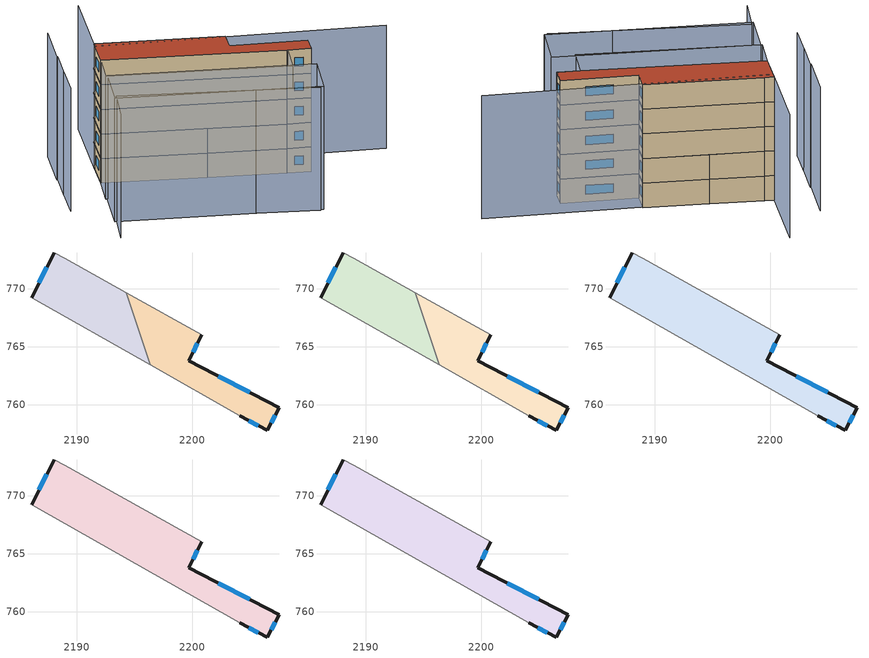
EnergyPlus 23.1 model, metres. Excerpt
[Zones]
03d61b2a17293215_F0_dwelling_0
 floor ground (EU_floor_Construction): 2200.79,766.04 2199.68,763.78 2207.48,759.72 2206.47,757.77 2204.07,759.02 2196.33,763.42 2194.28,769.66 z0
 wall outside (EU_wall_Construction): 2204.07,759.02 2206.47,757.77 2207.48,759.72 2199.68,763.78 2200.79,766.04 z0:3
 wall adiabatic (EU_wall_Construction): 2196.33,763.42 2204.07,759.02 / 2200.79,766.04 2194.28,769.66 z0:3
 wall to 03d61b2a17293215_F0_dwelling_1 (EU_wall_Construction): 2194.28,769.66 2196.33,763.42 z0:3
 window (EU_Window_Construction): 2206.8,758.41 2207.15,759.09 / 2204.85,758.61 2205.69,758.18 / 2200.04,764.52 2200.43,765.31 / 2204.95,761.04 2202.22,762.46 z0.98:2.02
03d61b2a17293215_F0_dwelling_1
 floor ground (EU_floor_Construction): 2194.28,769.66 2196.33,763.42 2186.07,769.25 2188.03,773.13 2188.94,772.63 z0
 wall outside (EU_wall_Construction): 2188.03,773.13 2186.07,769.25 z0:3
 wall adiabatic (EU_wall_Construction): 2186.07,769.25 2196.33,763.42 / 2194.28,769.66 2188.94,772.63 2188.03,773.13 z0:3
 window (EU_Window_Construction): 2187.4,771.87 2186.71,770.51 z0.98:2.02
03d61b2a17293215_F1_dwelling_0
 floor to 03d61b2a17293215_F0_dwelling_0 (EU_floor_Construction): 2200.79,766.04 2199.68,763.78 2207.48,759.72 2206.47,757.77 2204.07,759.02 2196.33,763.42 2194.28,769.66 z3
 wall outside (EU_wall_Construction): 2204.07,759.02 2206.47,757.77 2207.48,759.72 2199.68,763.78 2200.79,766.04 z3:6
 wall adiabatic (EU_wall_Construction): 2196.33,763.42 2204.07,759.02 / 2200.79,766.04 2194.28,769.66 z3:6
 wall to 03d61b2a17293215_F1_dwelling_1 (EU_wall_Construction): 2194.28,769.66 2196.33,763.42 z3:6
 window (EU_Window_Construction): 2206.8,758.41 2207.15,759.09 / 2204.85,758.61 2205.69,758.18 / 2200.04,764.52 2200.43,765.31 / 2204.95,761.04 2202.22,762.46 z3.98:5.02
03d61b2a17293215_F1_dwelling_1
 floor to 03d61b2a17293215_F0_dwelling_1 (EU_floor_Construction): 2194.28,769.66 2196.33,763.42 2186.07,769.25 2188.03,773.13 2188.94,772.63 z3
 wall outside (EU_wall_Construction): 2188.03,773.13 2186.07,769.25 z3:6
 wall adiabatic (EU_wall_Construction): 2186.07,769.25 2196.33,763.42 / 2194.28,769.66 2188.94,772.63 2188.03,773.13 z3:6
 window (EU_Window_Construction): 2187.4,771.87 2186.71,770.51 z3.98:5.02
03d61b2a17293215_F2_dwelling_0
 floor to 03d61b2a17293215_F1_dwelling_0 (EU_floor_Construction): 2200.79,766.04 2199.68,763.78 2207.48,759.72 2206.47,757.77 2204.07,759.02 2196.33,763.42 2194.28,769.66 z6
 floor to 03d61b2a17293215_F1_dwelling_1 (EU_floor_Construction): 2194.28,769.66 2196.33,763.42 2186.07,769.25 2188.03,773.13 2188.94,772.63 z6
 wall outside (EU_wall_Construction): 2204.07,759.02 2206.47,757.77 2207.48,759.72 2199.68,763.78 2200.79,766.04 / 2188.03,773.13 2186.07,769.25 z6:9
 wall adiabatic (EU_wall_Construction): 2186.07,769.25 2204.07,759.02 / 2200.79,766.04 2188.94,772.63 2188.03,773.13 z6:9
 window (EU_Window_Construction): 2204.95,761.04 2202.22,762.46 / 2206.8,758.41 2207.15,759.09 / 2204.85,758.61 2205.69,758.18 / 2187.4,771.87 2186.71,770.51 / 2200.04,764.52 2200.43,765.31 z6.98:8.02
03d61b2a17293215_F3_dwelling_0
 floor to 03d61b2a17293215_F2_dwelling_0 (EU_floor_Construction): 2200.79,766.04 2199.68,763.78 2207.48,759.72 2206.47,757.77 2204.07,759.02 2186.07,769.25 2188.03,773.13 2188.94,772.63 z9
 wall outside (EU_wall_Construction): 2204.07,759.02 2206.47,757.77 2207.48,759.72 2199.68,763.78 2200.79,766.04 / 2188.03,773.13 2186.07,769.25 z9:12
 wall adiabatic (EU_wall_Construction): 2186.07,769.25 2204.07,759.02 / 2200.79,766.04 2188.94,772.63 2188.03,773.13 z9:12
 window (EU_Window_Construction): 2204.95,761.04 2202.22,762.46 / 2206.8,758.41 2207.15,759.09 / 2204.85,758.61 2205.69,758.18 / 2187.4,771.87 2186.71,770.51 / 2200.04,764.52 2200.43,765.31 z9.98:11.02
03d61b2a17293215_F4_dwelling_0
 floor to 03d61b2a17293215_F3_dwelling_0 (EU_floor_Construction): 2200.79,766.04 2199.68,763.78 2207.48,759.72 2206.47,757.77 2204.07,759.02 2186.07,769.25 2188.03,773.13 2188.94,772.63 z12
 wall outside (EU_wall_Construction): 2204.07,759.02 2206.47,757.77 2207.48,759.72 2199.68,763.78 2200.79,766.04 / 2188.03,773.13 2186.07,769.25 z12:15
 wall adiabatic (EU_wall_Construction): 2186.07,769.25 2204.07,759.02 / 2200.79,766.04 2188.94,772.63 2188.03,773.13 z12:15
 window (EU_Window_Construction): 2204.95,761.04 2202.22,762.46 / 2206.8,758.41 2207.15,759.09 / 2204.85,758.61 2205.69,758.18 / 2187.4,771.87 2186.71,770.51 / 2200.04,764.52 2200.43,765.31 z12.98:14.02
 roof outside (EU_roof_Construction): 2206.47,757.77 2207.48,759.72 2199.68,763.78 2200.79,766.04 2188.94,772.63 2188.03,773.13 2186.07,769.25 2204.07,759.02 z15
shading: 2179.29,756.56 2181.77,760.71 / 2181.77,760.71 2201.24,749.07 / 2216.74,757.66 2187.68,772.57 / 2187.68,772.57 2192.56,782.08 / 2180.98,769.32 2179.03,765.46 / 2182.88,772.88 2180.84,769.03 / 2185.61,778.39 2182.73,772.96 / 2184.2,765.56 2204.57,754.26 / 2204.57,754.26 2201.7,749.09 / 2201.7,749.09 2181.33,760.39 / 2181.33,760.39 2184.2,765.56 / 2186.07,769.25 2204.14,758.98 / 2204.14,758.98 2202.09,755.37 / 2202.09,755.37 2184.02,765.64 / 2184.02,765.64 2186.07,769.25 z0:15
[Building]
EU S2 Campaign: North Axis=0; Terrain=City; Solar Distribution=FullExterior
[Site:Location]
Bologna: Latitude=44.5; Longitude=11.25; Time Zone=1; Elevation=37
[SizingPeriod:WeatherFileDays]
AnnualSizingPeriod: Begin Month=1; Begin Day of Month=1; End Month=12; End Day of Month=31; Day of Week for Start Day=Monday; Use Weather File Daylight Saving Period=No; Use Weather File Rain and Snow Indicators=No
[MATERIAL]
EU_InternalMass_Material: Roughness=MediumRough; Thickness=0.1; Conductivity=1; Density=1800; Specific Heat=900; Thermal Absorptance=0.9; Solar Absorptance=0.7; Visible Absorptance=0.7
[MATERIAL:NOMASS] Roughness=MediumRough; Thermal Absorptance=0.9; Solar Absorptance=0.7; Visible Absorptance=0.7
Name | Thermal Resistance
EU_wall_NoMass | 0.905828
EU_roof_NoMass | 0.37593
EU_floor_NoMass | 0.67114
[WINDOWMATERIAL:SIMPLEGLAZINGSYSTEM]
EU_Window_SimpleGlazing: UFactor=4.52486; Solar Heat Gain Coefficient=0.85; Visible Transmittance=0.85
[CONSTRUCTION]
EU_wall_Construction: EU_wall_NoMass
EU_roof_Construction: EU_roof_NoMass
EU_floor_Construction: EU_floor_NoMass
EU_Window_Construction: EU_Window_SimpleGlazing
EU_InternalMass_Construction: EU_InternalMass_Material
[ZONE] Type=1; Multiplier=1; Ceiling Height=autocalculate; Floor Area=autocalculate; Part of Total Floor Area=Yes
Name | Volume
03d61b2a17293215_F0_dwelling_0 | 124.745
03d61b2a17293215_F1_dwelling_0 | 124.746
03d61b2a17293215_F2_dwelling_0 | 249.486
03d61b2a17293215_F3_dwelling_0; 03d61b2a17293215_F4_dwelling_0 | 249.489
03d61b2a17293215_F0_dwelling_1 | 124.742
03d61b2a17293215_F1_dwelling_1 | 124.743
[INTERNALMASS] Construction=EU_InternalMass_Construction
Name | Zone or ZoneList | Surface Area
03d61b2a17293215_F0_dwelling_0_EU_InternalMass | 03d61b2a17293215_F0_dwelling_0 | 41.5816
03d61b2a17293215_F0_dwelling_1_EU_InternalMass | 03d61b2a17293215_F0_dwelling_1 | 41.5806
03d61b2a17293215_F1_dwelling_0_EU_InternalMass | 03d61b2a17293215_F1_dwelling_0 | 41.5816
03d61b2a17293215_F1_dwelling_1_EU_InternalMass | 03d61b2a17293215_F1_dwelling_1 | 41.5806
03d61b2a17293215_F2_dwelling_0_EU_InternalMass | 03d61b2a17293215_F2_dwelling_0 | 83.1624
03d61b2a17293215_F3_dwelling_0_EU_InternalMass | 03d61b2a17293215_F3_dwelling_0 | 83.1624
03d61b2a17293215_F4_dwelling_0_EU_InternalMass | 03d61b2a17293215_F4_dwelling_0 | 83.1624
[OTHEREQUIPMENT] Fuel Type=Electricity; Design Level Calculation Method=Watts/Area; Power per Zone Floor Area=1; Fraction Latent=0; Fraction Radiant=0; Fraction Lost=0; Carbon Dioxide Generation Rate=0; EndUse Subcategory=EU_Step8_InternalGains
Name | Zone or ZoneList or Space or SpaceList | Schedule
EU_Step8_InternalGain_03d61b2a17293215_F0_dwelling_0_f000 | 03d61b2a17293215_F0_dwelling_0 | EU_Step8_GainSchedule_03d61b2a17293215_F0_dwelling_0_f000
EU_Step8_InternalGain_03d61b2a17293215_F0_dwelling_1_f000 | 03d61b2a17293215_F0_dwelling_1 | EU_Step8_GainSchedule_03d61b2a17293215_F0_dwelling_1_f000
EU_Step8_InternalGain_03d61b2a17293215_F1_dwelling_0_f000 | 03d61b2a17293215_F1_dwelling_0 | EU_Step8_GainSchedule_03d61b2a17293215_F1_dwelling_0_f000
EU_Step8_InternalGain_03d61b2a17293215_F1_dwelling_1_f000 | 03d61b2a17293215_F1_dwelling_1 | EU_Step8_GainSchedule_03d61b2a17293215_F1_dwelling_1_f000
EU_Step8_InternalGain_03d61b2a17293215_F2_dwelling_0_f000 | 03d61b2a17293215_F2_dwelling_0 | EU_Step8_GainSchedule_03d61b2a17293215_F2_dwelling_0_f000
EU_Step8_InternalGain_03d61b2a17293215_F3_dwelling_0_f000 | 03d61b2a17293215_F3_dwelling_0 | EU_Step8_GainSchedule_03d61b2a17293215_F3_dwelling_0_f000
EU_Step8_InternalGain_03d61b2a17293215_F4_dwelling_0_f000 | 03d61b2a17293215_F4_dwelling_0 | EU_Step8_GainSchedule_03d61b2a17293215_F4_dwelling_0_f000
[ZONEVENTILATION:DESIGNFLOWRATE] Schedule=EU_AlwaysOn; Design Flow Rate Calculation Method=AirChanges/Hour; Air Changes per Hour=0.73129; Ventilation Type=Natural; Fan Pressure Rise=0; Fan Total Efficiency=1; Constant Term Coefficient=1; Temperature Term Coefficient=0; Velocity Term Coefficient=0; Velocity Squared Term Coefficient=0; Minimum Indoor Temperature=-100; Maximum Indoor Temperature=100; Delta Temperature=-100; Minimum Outdoor Temperature=-100; Maximum Outdoor Temperature=100; Maximum Wind Speed=40
Name | Zone or ZoneList or Space or SpaceList
EU_ConstantAir_03d61b2a17293215_F0_dwelling_0 | 03d61b2a17293215_F0_dwelling_0
EU_ConstantAir_03d61b2a17293215_F0_dwelling_1 | 03d61b2a17293215_F0_dwelling_1
EU_ConstantAir_03d61b2a17293215_F1_dwelling_0 | 03d61b2a17293215_F1_dwelling_0
EU_ConstantAir_03d61b2a17293215_F1_dwelling_1 | 03d61b2a17293215_F1_dwelling_1
EU_ConstantAir_03d61b2a17293215_F2_dwelling_0 | 03d61b2a17293215_F2_dwelling_0
EU_ConstantAir_03d61b2a17293215_F3_dwelling_0 | 03d61b2a17293215_F3_dwelling_0
EU_ConstantAir_03d61b2a17293215_F4_dwelling_0 | 03d61b2a17293215_F4_dwelling_0
[HVACTEMPLATE:THERMOSTAT] Constant Heating Setpoint=20; Constant Cooling Setpoint=50
EU_HeatOnly_03d61b2a17293215_F0_dwelling_0; EU_HeatOnly_03d61b2a17293215_F0_dwelling_1; EU_HeatOnly_03d61b2a17293215_F1_dwelling_0; EU_HeatOnly_03d61b2a17293215_F1_dwelling_1; EU_HeatOnly_03d61b2a17293215_F2_dwelling_0; EU_HeatOnly_03d61b2a17293215_F3_dwelling_0; EU_HeatOnly_03d61b2a17293215_F4_dwelling_0
[HVACTEMPLATE:ZONE:IDEALLOADSAIRSYSTEM] System Availability Schedule=EU_AlwaysOn; Maximum Heating Supply Air Temperature=50; Minimum Cooling Supply Air Temperature=13; Maximum Heating Supply Air Humidity Ratio=0.0156; Minimum Cooling Supply Air Humidity Ratio=0.0077; Heating Limit=NoLimit; Cooling Limit=NoLimit; Heating Availability Schedule=EU_AlwaysOn; Cooling Availability Schedule=EU_CoolingOff; Dehumidification Control Type=ConstantSensibleHeatRatio; Cooling Sensible Heat Ratio=0.7; Dehumidification Setpoint=60; Humidification Control Type=None; Humidification Setpoint=30; Outdoor Air Method=None; Outdoor Air Flow Rate per Person=0.00944; Outdoor Air Flow Rate per Zone Floor Area=0; Outdoor Air Flow Rate per Zone=0; Demand Controlled Ventilation Type=None; Outdoor Air Economizer Type=NoEconomizer; Heat Recovery Type=None; Sensible Heat Recovery Effectiveness=0.7; Latent Heat Recovery Effectiveness=0.65
Name | Template Thermostat
03d61b2a17293215_F0_dwelling_0 | EU_HeatOnly_03d61b2a17293215_F0_dwelling_0
03d61b2a17293215_F0_dwelling_1 | EU_HeatOnly_03d61b2a17293215_F0_dwelling_1
03d61b2a17293215_F1_dwelling_0 | EU_HeatOnly_03d61b2a17293215_F1_dwelling_0
03d61b2a17293215_F1_dwelling_1 | EU_HeatOnly_03d61b2a17293215_F1_dwelling_1
03d61b2a17293215_F2_dwelling_0 | EU_HeatOnly_03d61b2a17293215_F2_dwelling_0
03d61b2a17293215_F3_dwelling_0 | EU_HeatOnly_03d61b2a17293215_F3_dwelling_0
03d61b2a17293215_F4_dwelling_0 | EU_HeatOnly_03d61b2a17293215_F4_dwelling_0
[SIZING:ZONE] Zone Cooling Design Supply Air Temperature Input Method=SupplyAirTemperature; Zone Cooling Design Supply Air Temperature=13; Zone Heating Design Supply Air Temperature Input Method=SupplyAirTemperature; Zone Heating Design Supply Air Temperature=50; Zone Cooling Design Supply Air Humidity Ratio=0.008; Zone Heating Design Supply Air Humidity Ratio=0.008; Cooling Design Air Flow Method=DesignDay; Cooling Design Air Flow Rate=0; Cooling Minimum Air Flow per Zone Floor Area=0.000762; Cooling Minimum Air Flow=0; Cooling Minimum Air Flow Fraction=0.2; Heating Design Air Flow Method=DesignDay; Heating Design Air Flow Rate=0; Heating Maximum Air Flow per Zone Floor Area=0.002032; Heating Maximum Air Flow=0.141576; Heating Maximum Air Flow Fraction=0.3; Account for Dedicated Outdoor Air System=No; Dedicated Outdoor Air System Control Strategy=NeutralSupplyAir; Dedicated Outdoor Air Low Setpoint Temperature for Design=autosize; Dedicated Outdoor Air High Setpoint Temperature for Design=autosize; Zone Load Sizing Method=Sensible Load Only No Latent Load; Zone Latent Cooling Design Supply Air Humidity Ratio Input Method=HumidityRatioDifference; Zone Cooling Design Supply Air Humidity Ratio Difference=0.005; Zone Latent Heating Design Supply Air Humidity Ratio Input Method=HumidityRatioDifference; Zone Humidification Design Supply Air Humidity Ratio Difference=0.005
03d61b2a17293215_F0_dwelling_0; 03d61b2a17293215_F0_dwelling_1; 03d61b2a17293215_F1_dwelling_0; 03d61b2a17293215_F1_dwelling_1; 03d61b2a17293215_F2_dwelling_0; 03d61b2a17293215_F3_dwelling_0; 03d61b2a17293215_F4_dwelling_0
[SCHEDULE:CONSTANT]
Name | Hourly Value
EU_AlwaysOn | 1
EU_CoolingOff | 0
[SCHEDULE:FILE] Column Number=1; Rows to Skip at Top=0; Number of Hours of Data=8760; Column Separator=Comma; Interpolate to Timestep=No; Minutes per Item=60; Adjust Schedule for Daylight Savings=Yes
Name | File
EU_Step8_GainSchedule_03d61b2a17293215_F0_dwelling_0_f000 | ../../schedules/03d61b2a17293215/03d61b2a17293215_F0_dwelling_0_f000_gain.csv
EU_Step8_GainSchedule_03d61b2a17293215_F0_dwelling_1_f000 | ../../schedules/03d61b2a17293215/03d61b2a17293215_F0_dwelling_1_f000_gain.csv
EU_Step8_GainSchedule_03d61b2a17293215_F1_dwelling_0_f000 | ../../schedules/03d61b2a17293215/03d61b2a17293215_F1_dwelling_0_f000_gain.csv
EU_Step8_GainSchedule_03d61b2a17293215_F1_dwelling_1_f000 | ../../schedules/03d61b2a17293215/03d61b2a17293215_F1_dwelling_1_f000_gain.csv
EU_Step8_GainSchedule_03d61b2a17293215_F2_dwelling_0_f000 | ../../schedules/03d61b2a17293215/03d61b2a17293215_F2_dwelling_0_f000_gain.csv
EU_Step8_GainSchedule_03d61b2a17293215_F3_dwelling_0_f000 | ../../schedules/03d61b2a17293215/03d61b2a17293215_F3_dwelling_0_f000_gain.csv
EU_Step8_GainSchedule_03d61b2a17293215_F4_dwelling_0_f000 | ../../schedules/03d61b2a17293215/03d61b2a17293215_F4_dwelling_0_f000_gain.csv
